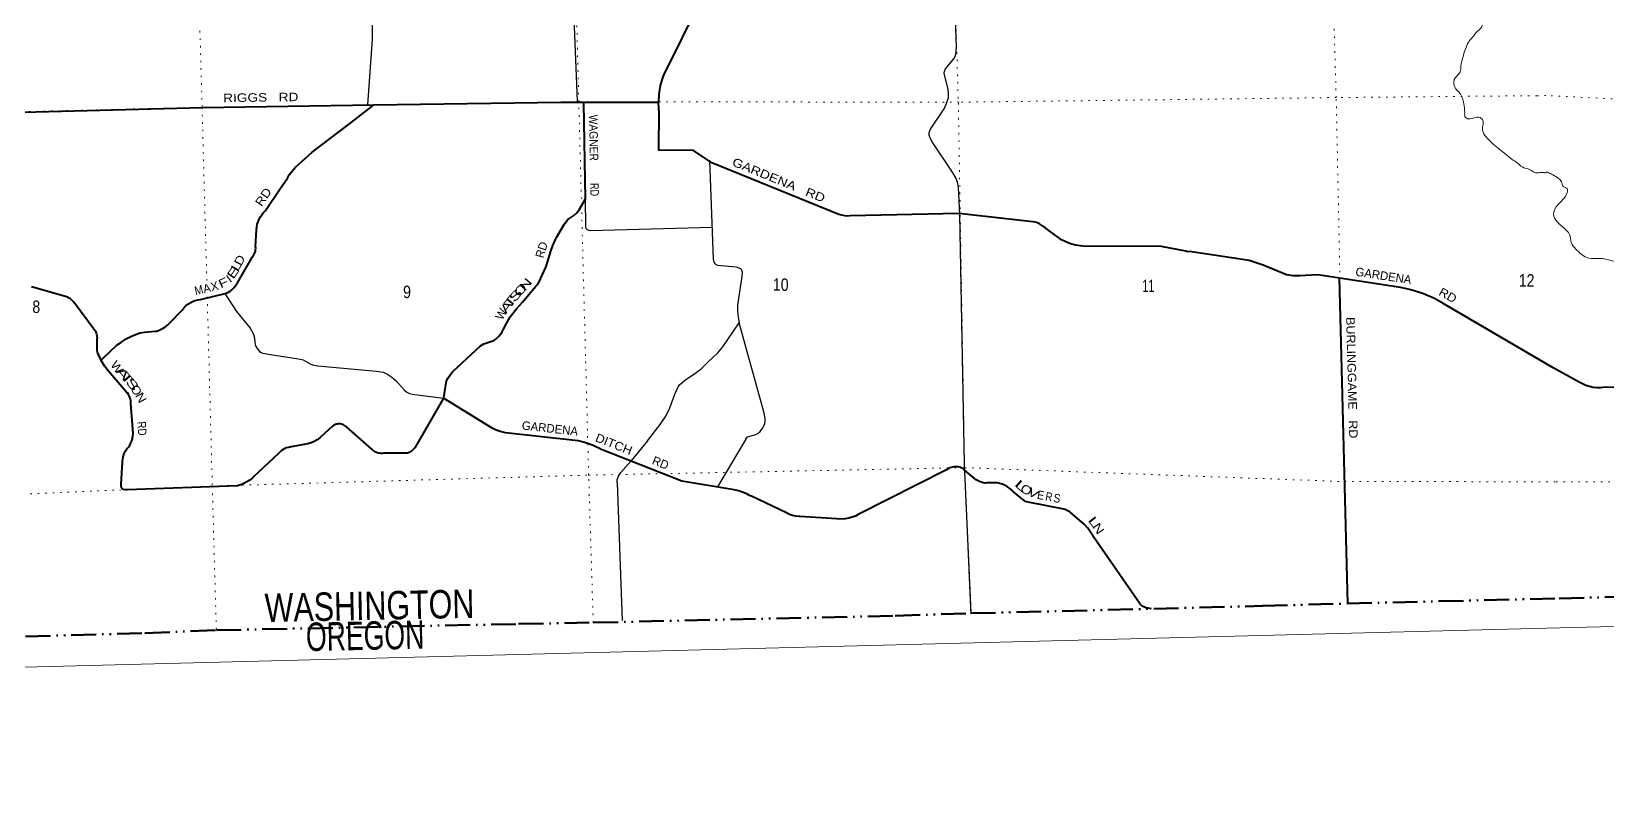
# Model space of a CAD drawing. Header units: feet. Extents: x 505285 to 763886, y -543582 to -353855.
# Drawn here: x 583289 to 605453, y -543582 to -532897 of the extents above; entities that cross this region are included whole.
import ezdxf
from ezdxf.enums import TextEntityAlignment as Align

# ---------------------------------------------------------------- set-up
doc = ezdxf.new("R2010")
doc.units = ezdxf.units.FT
doc.header["$LTSCALE"] = 70
doc.linetypes.add('DASH_DOUBLE_DOT', pattern=[9.2, 5, -1.2, 0.3, -1.2, 0.3, -1.2])
doc.linetypes.add('DOTTED', pattern=[1.5, 0.3, -1.2])
for name, color, linetype, lineweight in [('10', 7, 'DASH_DOUBLE_DOT', 60), ('26', 7, 'Continuous', 40), ('27', 7, 'Continuous', 13), ('29', 7, 'Continuous', 25), ('39', 7, 'Continuous', 13), ('4', 7, 'Continuous', 13), ('7', 7, 'DOTTED', 13)]:
    doc.layers.add(name, color=color, linetype=linetype, lineweight=lineweight)

msp = doc.modelspace()

# ---------------------------------------------------------------- linework, layer by layer
at = {"layer": '10'}
for points in [[(604773.22, -540866.11), (607203.61, -540805.23), (612342.34, -540676.8), (613655.75, -540640.97)], [(572950.22, -541695.49), (573987.59, -541657.79), (575260.58, -541618.91), (579578.31, -541513.16), (580630.14, -541471), (584883.26, -541355.17), (585888.9, -541314.42), (590138.85, -541226.81), (591189.34, -541206.78), (595437.04, -541111.21), (596497.14, -541076.82), (600603.92, -540973.5), (601788.63, -540939.33), (604773.22, -540866.11)]]:
    msp.add_lwpolyline(points, dxfattribs=at)
at = {"layer": '26'}
msp.add_line((601803.48, -540940.65), (601682.98, -536366.21), dxfattribs=at)
for points in [[(592109.87, -533888.05), (592116.77, -533777.06), (592137.12, -533656.16), (592163.2, -533562.46), (592171.17, -533533.84), (592181.76, -533512.46), (592701.63, -532462.58), (593037.11, -531992.32), (593080.94, -531921.13), (593127.02, -531827.54), (593138.69, -531795.87)], [(588105.31, -533928.49), (590732.99, -533888.67), (591056.06, -533888.52)], [(589081.26, -538049.32), (589086, -538041.05), (589125, -537809.05), (589148.56, -537764.2), (589176.67, -537722.06), (589209.03, -537683.1), (589210, -537682.05), (589603, -537314.05), (589649.47, -537286.69), (589791, -537242.05), (589821.33, -537221.94), (589856.21, -537186.13), (589884.08, -537153.37), (589908.37, -537117.88), (589928.82, -537080.04), (589969.87, -537001.59), (589972.67, -536993.37), (590022.27, -536908.88), (590109, -536794.16), (590193, -536703.05), (590426, -536425.05), (590528, -536201.05), (590591, -535986.05), (590619.34, -535902.84), (590656.23, -535823.04), (590674, -535791.05), (590783, -535601.05), (590831, -535541.05), (590918, -535484.05), (590959, -535447.05), (590998, -535395.05), (591080, -535248.05), (591056.44, -533910.05), (591056.06, -533888.52)], [(591056.06, -533888.52), (592084, -533888.06), (592109.87, -533888.05)], [(604688.48, -537624.32), (603144.33, -536721.67), (603020.94, -536652.11), (602866.56, -536583.72), (602705.87, -536531.84), (602649.49, -536517.45), (602540.65, -536497.05), (601377.68, -536319.63), (601207.07, -536326.85), (601129.78, -536332.13), (601033.23, -536329.61), (600937.47, -536317.01), (600609.77, -536180.37), (600414.89, -536116.02), (599573.96, -535990.46), (599548.96, -535991.81), (599523.96, -535986.98), (599181.04, -535920.68), (598075.43, -535912.26), (598041.51, -535909.62), (597971.41, -535898.66), (597902.85, -535880.43), (597836.56, -535855.14), (597773.28, -535823.06), (597576.46, -535679.83), (597533.52, -535648.59), (597526.46, -535642.08), (597522.49, -535638.49), (597495.14, -535618.56), (597465.86, -535601.61), (597434.97, -535587.8), (597402.81, -535577.3), (597369.72, -535570.22), (596331.23, -535455.3), (594804.88, -535489.86), (594767.86, -535490.84), (594725.7, -535487.81), (594684.08, -535480.4), (594643.46, -535468.67), (592858.95, -534741.76), (592598.49, -534568.92), (592109.97, -534563.75), (592114.54, -534018.05), (592112, -533993.05), (592111.24, -533968.05), (592109.16, -533899.42), (592109.87, -533888.05)], [(580278.94, -534107.49), (585693.6, -533965.04), (588105.31, -533928.49)], [(584266.75, -537515.03), (584296, -537487.63), (584493, -537303.05), (584539, -537273.38), (584559.42, -537260.22), (584589, -537239.78), (584622.6, -537216.56), (584685.1, -537182.43), (584750.83, -537155.01), (584819.07, -537134.62), (584878, -537123.05), (585023, -537110.26), (585047.97, -537108.05), (585073, -537098.46), (585094.6, -537090.19), (585139.07, -537067.57), (585176, -537043.62), (585201.03, -537025.01), (585225.23, -537000.05), (585406.92, -536812.59), (585431.08, -536782.73), (585458.22, -536755.56), (585488.06, -536731.37), (585520.26, -536710.44), (585554.47, -536692.99), (585590.32, -536679.21), (585623, -536670.4), (585665.35, -536663.23), (585666.43, -536663.12), (586013, -536578.05), (586037.3, -536569.95), (586060.62, -536559.35), (586082.7, -536546.37), (586103.31, -536531.16), (586122.21, -536513.87), (586139.21, -536494.71), (586186.58, -536429.25), (586398.64, -536066.29), (586400.17, -536064.27), (586412.49, -536045.95), (586422.83, -536026.44), (586431.08, -536005.96), (586437.13, -535984.73), (586440.94, -535962.98), (586442.45, -535940.95), (586441.65, -535918.89), (586452, -535683.05), (586455.79, -535644.89), (586463.55, -535607.34), (586475.19, -535570.8), (586490.58, -535535.69), (586509.56, -535502.37), (586531.92, -535471.22), (586540.08, -535462.05), (586550.38, -535443.4), (586577.99, -535412.05), (586781, -535114.05), (586890, -534956.05), (586914.56, -534911.13), (586943.68, -534869.02), (586977.05, -534830.19), (587004, -534804.05), (587237, -534594.05), (587742, -534209.05), (588077, -533950.36), (588105.31, -533928.49)], [(584266.75, -537515.03), (584238.74, -537456.11), (584226.84, -537431.08), (584219.29, -537406.11), (584219.15, -537405.66), (584214.16, -537379.56), (584211.92, -537353.07), (584211.96, -537335.53), (584214, -537219.05), (584215.27, -537202.88), (584214.84, -537186.68), (584212.71, -537170.6), (584208.92, -537154.84), (584203.51, -537139.56), (584196.52, -537124.93), (584188.04, -537111.1), (584178.17, -537098.24), (584178, -537098.05), (583885.09, -536702.84), (583880.4, -536696.27), (583867.68, -536680.98), (583853.44, -536667.12), (583837.83, -536654.81), (583821.02, -536644.21), (583803.19, -536635.42), (583784.54, -536628.54), (583765.27, -536623.65), (583290.08, -536486.68), (583288.56, -536485.84)], [(584684.91, -538088.49), (584680.23, -538064.79), (584673.1, -538041.72), (584663.6, -538019.52), (584651.83, -537998.44), (584637.92, -537978.7), (584622.02, -537960.52), (584368, -537669.05), (584322.72, -537608.25), (584270.15, -537522.19), (584266.75, -537515.03)], [(609583.68, -537921.29), (609554.74, -537921.98), (607067.52, -537981.63), (606490.13, -537908.97), (606464.99, -537905.8), (606440.13, -537904.43), (606361.11, -537900.07), (606336.28, -537898.7), (606311.11, -537898.83), (605386.86, -537903.54), (605353.88, -537906.24), (605301.67, -537906.04), (605249.78, -537900.39), (605198.76, -537889.34), (605149.18, -537873.02), (605101.57, -537851.61), (605056.46, -537825.34), (604688.48, -537624.32)], [(589081.26, -538049.32), (588679, -538752.05), (588672.08, -538760.96), (588658.64, -538775.62), (588643.74, -538788.8), (588627.54, -538800.35), (588610.22, -538810.14), (588591.98, -538818.07), (588573, -538824.05), (588237.55, -538825.7), (588220.79, -538827.88), (588202.71, -538828.38), (588184.66, -538826.99), (588166.87, -538823.73), (588149.51, -538818.62), (588132.78, -538811.72), (588116.86, -538803.11), (588101.93, -538792.89), (588088.15, -538781.16), (588075.67, -538768.06), (587718, -538456.05), (587715.6, -538453.65), (587704.26, -538443.71), (587691.95, -538435), (587678.8, -538427.63), (587664.95, -538421.68), (587650.56, -538417.21), (587635.77, -538414.26), (587620.76, -538412.88), (587605.68, -538413.08), (587590.71, -538414.85), (587576.01, -538418.17), (587561.73, -538423.01), (587548.04, -538429.32), (587535.08, -538437.03), (587523, -538446.05), (587354, -538600.05), (587344.43, -538608.03), (587305.94, -538636.05), (587264.74, -538659.89), (587221.26, -538679.29), (587176, -538694.05), (586941.84, -538737.39), (586927.86, -538738.79), (586901.72, -538743.54), (586876.23, -538751), (586851.66, -538761.08), (586828.28, -538773.67), (586806.34, -538788.64), (586786.09, -538805.82), (586767.74, -538825.03), (586413, -539159.05), (586397.84, -539173.36), (586360.31, -539203.8), (586319.81, -539230.16), (586276.77, -539252.14), (586231.67, -539269.5), (586185, -539282.05), (584634.72, -539340.14), (584609.77, -539341.08), (584584.72, -539336.87), (584583.36, -539336.36), (584577.97, -539333.67), (584572.89, -539330.42), (584568.18, -539326.66), (584563.89, -539322.44), (584560.06, -539317.78), (584556.74, -539312.75), (584554.81, -539309.03), (584548.82, -539284.02), (584550.48, -539259.03), (584571, -538950.05), (584570.87, -538937.72), (584572.78, -538907.46), (584577.84, -538877.56), (584586, -538848.36), (584597.16, -538820.17), (584611.22, -538793.3), (584628, -538768.05), (584631.33, -538764.53), (584653.05, -538738.65), (584671.94, -538710.64), (584687.81, -538680.82), (584700.46, -538649.49), (584709.78, -538617.02), (584715.64, -538583.75), (584718, -538550.05), (584687.2, -538126.15), (584687.08, -538112.54), (584684.91, -538088.49)], [(589822.74, -538499.98), (589768, -538474.05), (589107.31, -538065.43), (589081.26, -538049.32)], [(599042.42, -541013.14), (598995.12, -541005.68), (598976.66, -541002.83), (598958.61, -540998.06), (598941.16, -540991.43), (598924.49, -540983.01), (598908.8, -540972.9), (598894.25, -540961.2), (598881, -540948.05), (598223, -540000.05), (598218.84, -539991.87), (598184.66, -539933.5), (598144.57, -539879.03), (598099, -539829.05), (597895.93, -539655.47), (597889.68, -539650.06), (597875.24, -539639.39), (597859.76, -539630.28), (597843.41, -539622.84), (597833.84, -539619.64), (597809.02, -539613.32), (597783.84, -539608.31), (597331.6, -539518.48), (597306.42, -539513.47), (597281.6, -539507.15), (597269.71, -539502.63), (597255.77, -539495.57), (597242.65, -539487.09), (597230.48, -539477.29), (597095, -539365.05), (597075.94, -539345.12), (597046.61, -539319.5), (597014.76, -539297.08), (596980.74, -539278.11), (596944.93, -539262.81), (596907.71, -539251.33), (596869.5, -539243.8), (596830.7, -539240.31), (596791.76, -539240.9), (596760.44, -539243.76), (596723.99, -539244.21), (596699.04, -539244.52), (596673.99, -539239.83), (596664, -539237.88), (596633.06, -539228.41), (596603.29, -539215.75), (596575, -539200.05), (596408, -539057.05), (596400.35, -539051.34), (596382.8, -539040.23), (596364.17, -539031.01), (596344.69, -539023.79), (596324.56, -539018.64), (596304, -539015.63), (596283.24, -539014.78), (596262.5, -539016.11), (596242.02, -539019.6), (596222.01, -539025.21), (596202.7, -539032.88), (596184.29, -539042.53), (596167, -539054.05), (594914, -539689.05), (594876.39, -539708.35), (594830.05, -539726.72), (594782.05, -539740.14), (594732.9, -539748.48), (594683.15, -539751.63), (594093.73, -539716.62), (594086.37, -539716.22), (594039.31, -539710.77), (593993.07, -539700.44), (593948.16, -539685.33), (593905.08, -539665.61), (593413, -539430.02), (593388, -539418.05), (593363, -539404.49), (593344.39, -539394.4), (593289.2, -539370.99), (593231.86, -539353.47), (593173, -539342.05), (592436, -539220.05), (591292, -538767.05), (591288.45, -538765.05), (591188.85, -538715.89), (591084.65, -538677.42), (590977, -538650.05), (589957, -538537.05), (589938.82, -538534.02), (589879.89, -538520.04), (589822.74, -538499.98)]]:
    msp.add_lwpolyline(points, dxfattribs=at)
at = {"layer": '29'}
for p, q in [((596297.12, -533122.94), (596281.42, -532587.25)), ((592860.81, -535649.71), (591143.77, -535698.17)), ((591950, -538650.05), (591717.95, -538935.72)), ((593334.82, -538627.94), (592938, -539299.05)), ((591524, -539242.05), (591594, -541178.05))]:
    msp.add_line(p, q, dxfattribs=at)
for points in [[(585637, -532644.05), (588096, -532607.05), (588747, -532625.05), (589322, -532624.05), (590572, -532566.05), (590813, -532560.05), (590911, -532590.05), (590962, -533878.05)], [(588021, -533929.05), (588084, -533003.05), (588090.09, -532606.89)], [(596328, -535084.05), (596311.3, -535014.7), (596287.55, -534953.75), (596233.86, -534858.71), (595957.13, -534445.5), (595934.42, -534404.18), (595915.82, -534354.59), (595913.77, -534315.34), (595932.35, -534267.82), (596126.47, -533982.7), (596154.35, -533919.69), (596184.29, -533829.81), (596187.4, -533768.87), (596180.16, -533709.98), (596126.47, -533482.72), (596127.51, -533458.96), (596144.03, -533421.77), (596184.29, -533371.15), (596258.64, -533280.24), (596278.26, -533246.16), (596290.65, -533215.16), (596297.12, -533122.94)], [(592826, -534707.05), (592878, -536099.05), (592883.18, -536138.62), (592894, -536155.05), (592912.09, -536173.75), (592937, -536182.05), (593197, -536206.05)], [(591143.77, -535698.17), (591125.74, -535695.45), (591108.7, -535685.64), (591090.63, -535667.56), (591083.92, -535642.25), (591080, -535248.05)], [(596505, -541071.05), (596410, -538978.05), (596345.19, -535468.77), (596328, -535084.05)], [(593197, -536206.05), (593238.38, -536217.13), (593263.16, -536233.66), (593275.55, -536250.19), (593283.81, -536274.98), (593279.68, -536339.03), (593219.79, -536746.04), (593217.73, -536822.49), (593221.86, -536880.34), (593241.98, -536993.45)], [(586007.52, -536579.88), (586173.01, -536831.28), (586363, -537066.81), (586408.43, -537141.19), (586423.92, -537204.2), (586429.08, -537273.42), (586440.44, -537317.83), (586462.13, -537351.93), (586496.2, -537394.28), (586516.85, -537408.74), (586540.6, -537418.04), (586676.9, -537442.83), (587015.58, -537492.42), (587067.21, -537502.74), (587109.54, -537514.11), (587209.71, -537570.93), (587242.75, -537583.32), (587317.09, -537595.72), (588143.15, -537670.1), (588237.12, -537687.66), (588287.71, -537707.29), (588356.89, -537755.84), (588411.62, -537802.33), (588531.4, -537934.56), (588567.54, -537968.64), (588605.74, -537984.14), (588648.08, -537997.57), (588717.26, -538004.8), (589081.26, -538049.32)], [(591950, -538650.05), (592130.94, -538423.16), (592209.41, -538303.33), (592267.24, -538187.63), (592337.45, -537997.55), (592382.89, -537894.25), (592403.54, -537865.33), (592473.75, -537803.35), (592618.31, -537704.17), (592705.05, -537638.06), (592804.17, -537543.02), (592940.47, -537414.93), (593010.69, -537328.15), (593241.98, -536993.45)], [(593334.82, -538627.94), (593354.53, -538599.81), (593374.15, -538588.45), (593460.89, -538567.79), (593503.22, -538548.16), (593535.23, -538518.2), (593573.44, -538467.58), (593589.96, -538438.66), (593601.32, -538406.63), (593608.54, -538376.68), (593606.48, -538339.49), (593588.93, -538245.48), (593241.98, -536993.45)], [(591524, -539242.05), (591527.93, -539200.01), (591541.86, -539158.18), (591554.77, -539134.93), (591579.04, -539098.26), (591717.95, -538935.72)]]:
    msp.add_lwpolyline(points, dxfattribs=at)
at = {"layer": '39'}
for points in [[(603239.86, -531970), (603219.64, -532099.18), (603247.63, -532160.6), (603263.02, -532204.32), (603314.31, -532238.91), (603313.75, -532353.43), (603334.18, -532431.15), (603377.07, -532520.23), (603435.84, -532602.81), (603483.6, -532653.58), (603494.24, -532673.34), (603531.96, -532724.42), (603590.98, -532748.73), (603659.19, -532744.64), (603691.37, -532811.95), (603625.41, -532890.3), (603555.67, -532976.8), (603501.33, -533040.73), (603454.29, -533146.62), (603417.53, -533260.24), (603393.06, -533381.51), (603379.48, -533464.29), (603338.95, -533519.76), (603298.3, -533571.22), (603318.31, -533701.18), (603374.4, -533761.74), (603433.23, -533912.61), (603444.9, -534032.78), (603457.18, -534106.73), (603520.03, -534124.9), (603645.92, -534100.97), (603695.21, -534135.62), (603694.53, -534246.13), (603704.56, -534312.11), (603763.39, -534396.69), (603823.56, -534459.13), (603914.39, -534538.72), (603998.78, -534604.44), (604054.45, -534650.95), (604124.35, -534703.05), (604200.4, -534758.99), (604276.33, -534810.9), (604357.5, -534836.55), (604396.38, -534859.47), (604465.49, -534885.48), (604541.61, -534877.13), (604565.89, -534881.63)], [(604617.1, -534876.96), (604606, -534872.05), (604595, -534876.05), (604587, -534879.05), (604571, -534883.05), (604559, -534880.05)], [(604617.1, -534876.96), (604685.03, -534912.54), (604766.19, -534963.39), (604805.1, -535008.93), (604826.18, -535068.83), (604887.07, -535107.98), (604880.19, -535176.38), (604713.22, -535392.08), (604696.85, -535492.78), (604768.86, -535596.01), (604842.26, -535663.06), (604917.97, -535748.16), (604944.02, -535864.21), (605007.8, -535955.53), (605188.58, -536081.03), (605345.24, -536086.44), (605506.33, -536115.87), (605760.51, -536189.93), (606006.77, -536270.15), (606165.99, -536307.65), (606286.5, -536430.15), (606461.73, -536465.37), (606725.2, -536495.09), (606952.86, -536543.49), (607079.9, -536577.51), (607240.57, -536701.35), (607354.21, -536773.75), (607541.25, -536913.21), (607713.32, -536998.7), (607822.41, -537039.04), (607885.98, -536999.82), (607989.31, -536937.83), (608067.99, -536960.61), (608212.34, -537068.65), (608271.05, -537097.79), (608368.87, -537066.02), (608515.09, -537047.5), (608643.36, -537035.31), (608750.95, -536987.31), (608865.13, -536973.34), (608944.21, -537020.21), (609200.88, -537003.86), (609187.17, -536905.67), (609237.99, -536824.48), (609316.7, -536730.77), (609289.09, -536640.85), (609386.09, -536560.9), (609471.65, -536535.17)]]:
    msp.add_spline(points, degree=3, dxfattribs=at)
at = {"layer": '4'}
msp.add_lwpolyline([(505285.47, -360804.74), (536860.22, -360087.99), (568433.96, -359327.81), (600006.62, -358524.19), (631578.15, -357677.15), (663148.48, -356786.68), (694717.55, -355852.8), (726285.32, -354875.48), (757851.71, -353854.74), (763886.04, -536576.2), (732068.3, -537605.06), (700249.18, -538590.15), (668428.73, -539531.49), (636607.03, -540429.04), (604784.11, -541282.83), (572960.06, -542092.84), (541134.91, -542859.08), (509308.75, -543581.54)], close=True, dxfattribs=at)
msp.add_lwpolyline([(505285.47, -360804.74), (536860.22, -360087.99), (568433.96, -359327.81), (600006.62, -358524.19), (631578.15, -357677.15), (663148.48, -356786.68), (694717.55, -355852.8), (726285.32, -354875.48), (757851.71, -353854.74), (763886.04, -536576.2), (732068.3, -537605.06), (700249.18, -538590.15), (668428.73, -539531.49), (636607.03, -540429.04), (604784.11, -541282.83), (572960.06, -542092.84), (541134.91, -542859.08), (509308.75, -543581.54)], close=True, dxfattribs=at)
at = {"layer": '7'}
msp.add_line((604588.34, -533793.61), (604585.8, -533793.49), dxfattribs=at)
for points in [[(601803.97, -540943.03), (601749.25, -539221.71), (601637.89, -533824.82), (601479.27, -528444.12), (601418.34, -525841.52)], [(591189.34, -541206.78), (591124.66, -539133.69), (590986.05, -533882.95), (590882.27, -529900.53)], [(585587.33, -530474.66), (585688.78, -533962.37), (585754.45, -536409.93)], [(596249.26, -531506.89), (596324.24, -533901.58), (596411.11, -539028.49), (596497.14, -541076.82)], [(636420.92, -533086.43), (633388.76, -533145.36), (627991.23, -533282.14), (622722.26, -533424.81), (617481.16, -533552.95), (612156.64, -533734.7), (606884.14, -533905.54), (604588.45, -533797.84)], [(604588.45, -533797.84), (604460.78, -533798.87), (601637.89, -533824.82), (596334.17, -533890.37), (590986.05, -533882.95), (585688.78, -533962.37), (580306.62, -534092.59), (577768.84, -534176.11), (575436.53, -534191.59)], [(585760.25, -536626.04), (585831.65, -539287.3), (585888.9, -541314.42)], [(572895.24, -539475.54), (575173.58, -539472.17), (580545.11, -539513.54), (585831.65, -539287.3), (591124.66, -539133.69), (596411.11, -539028.49), (601756.9, -539224.8), (604730.35, -539226.18)], [(604730.35, -539226.18), (607102.66, -539228.28), (609615, -539180.29)]]:
    msp.add_lwpolyline(points, dxfattribs=at)

# ---------------------------------------------------------------- texts
at = {"layer": '10'}
for s, width, p in [('WASHINGTON', 0.8, (586572.95, -541200.3)), ('OREGON', 0.7, (587153.61, -541608.51))]:
    msp.add_text(s, height=400, rotation=1.181, dxfattribs=dict(at, width=width)).set_placement(p)
at = {"layer": '27'}
for s, rotation, width, p in [('RIGGS   RD', 0.868, 1.2, (585984.57, -533890.62)), ('WAGNER', 271.009, 0.9, (591129.21, -534066.87)), ('GARDENA   RD', 337.837, 1.2, (593131.31, -534777.12)), ('RD', 55.736, 1.15, (586524.37, -535366.43)), ('RD', 271.009, 0.8, (591146.11, -535026.75)), ('RD', 330.588, 1.1, (603068.7, -536594.98)), ('BURLINGGAME   RD', 271.488, 1.1, (601777.76, -536912.56)), ('RD', 274.156, 0.85, (584776.13, -538384.2)), ('DITCH', 338.397, 1.1, (591206.9, -538653.58)), ('L', 318.81, 1.9, (597102.14, -539275.06)), ('O', 327.184, 1.25, (597181.37, -539347.74)), ('V', 331.887, 1.35, (597284.78, -539405.91)), ('E', 349.294, 0.9, (597424.39, -539465.19)), ('R', 349.566, 0.85, (597539.7, -539487.4)), ('S', 350.347, 0.9, (597653.53, -539510.06)), ('L', 308.515, 1.8, (598137.34, -539769.67)), ('N', 303.242, 1.3, (598202.41, -539854.48))]:
    msp.add_text(s, height=120, rotation=rotation, dxfattribs=dict(at, width=width)).set_placement(p)
for s, rotation, p in [('D', 71.192, (590536.11, -535932.45)), ('A', 13.791, (585769.31, -536565.45)), ('X', 13.791, (585877.27, -536535.63)), ('W', 62.379, (589946.37, -536896.64))]:
    msp.add_text(s, height=120, rotation=rotation, dxfattribs=at).set_placement(p, align=Align.CENTER)
for s, rotation, width, p in [('D', 62.704, 1.2, (586269.54, -536138.95)), ('R', 73.668, 0.95, (590503.02, -536037.39)), ('F', 24.444, 1.3, (586010.34, -536482.98)), ('I', 36.427, 1.1, (586102.69, -536420.55)), ('E', 55.109, 1.5, (586171.75, -536321.95)), ('L', 59.704, 1.55, (586221.43, -536224.25)), ('N', 50.033, 1.5, (590284.66, -536490.47)), ('M', 13.791, 0.9, (585656.26, -536588.14)), ('S', 47.325, 1.75, (590139.56, -536647.78)), ('O', 50.033, 1.45, (590209.48, -536569.9)), ('A', 52.91, 1.6, (590015.35, -536803.68)), ('T', 52.91, 1.75, (590068.15, -536729.21)), ('W', 306.676, 1.15, (584443.12, -537652.73)), ('A', 311.073, 1.7, (584527.67, -537745.71)), ('T', 311.073, 1.9, (584589.03, -537811.71)), ('S', 311.073, 1.7, (584662.21, -537896.03)), ('O', 299.177, 1.15, (584709.35, -537969.15)), ('N', 299.177, 1.2, (584776.3, -538074.1))]:
    msp.add_text(s, height=120, rotation=rotation, dxfattribs=dict(at, width=width)).set_placement(p, align=Align.CENTER)
for s, rotation, p in [('GARDENA', 351.326, (601902.22, -536328.84)), ('GARDENA', 353.678, (590179.51, -538491.27)), ('RD', 338.397, (592005.95, -538974.47))]:
    msp.add_text(s, height=120, rotation=rotation, dxfattribs=at).set_placement(p)
at = {"layer": '7'}
for s, width, p in [('10', 0.85, (593715.65, -536542.1)), ('12', 0.85, (604205.46, -536482.76)), ('9', 0.85, (588514.72, -536644.55)), ('11', 0.65, (598911.82, -536558.75)), ('8', 0.85, (583301.08, -536854.06))]:
    msp.add_text(s, height=175, dxfattribs=dict(at, width=width)).set_placement(p)

doc.saveas('drawing.dxf')
